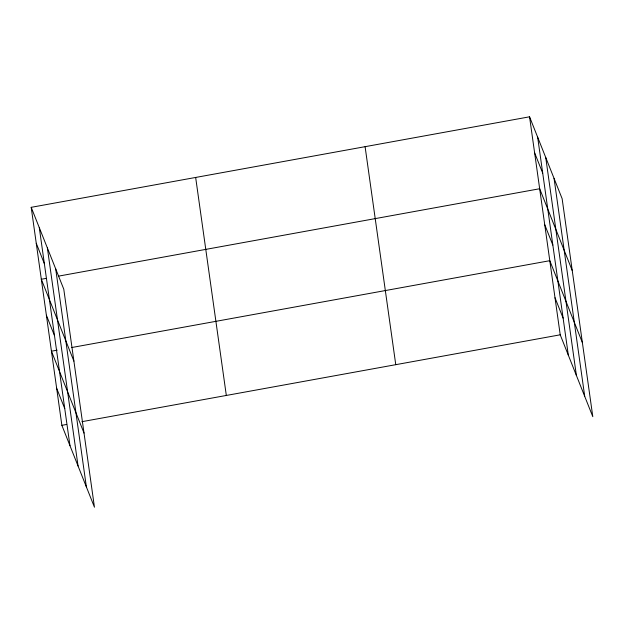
<?xml version="1.0" encoding="UTF-8"?>
<svg xmlns="http://www.w3.org/2000/svg" width="624" height="624" viewBox="0 0 624 624"><rect width="100%" height="100%" fill="white"/><g stroke="black" fill="none" stroke-linecap="round" stroke-linejoin="round"><path stroke-width="0.94" d="M31.2 207.324L63.781 289.193L94.45 507.195L61.87 425.326L31.2 207.324L529.55 116.805L562.13 198.674L592.8 416.676L560.219 334.807L529.55 116.805M46.098 278.398L41.317 279.263L73.897 361.132M58.531 276.136L539.674 188.744L572.255 270.613M57.174 350.165L51.441 351.203L84.022 433.072M71.518 347.56L549.791 260.692L582.371 342.553M61.87 425.326L66.651 424.46M81.947 421.676L560.219 334.807M534.612 152.779L542.716 173.129M544.736 224.718L552.833 245.068M555.009 297.749L563.105 318.1M36.262 243.298L44.359 263.648M46.379 315.237L54.483 335.587M56.651 388.268L64.756 408.619M554.057 178.37L584.719 396.373M545.727 157.459L576.397 375.461M537.654 137.163L568.324 355.165M365.095 146.679L395.764 364.681M195.655 177.45L226.325 395.452M55.7 268.889L86.369 486.892M47.377 247.978L78.047 465.98M39.296 227.674L69.966 445.676"/></g></svg>
